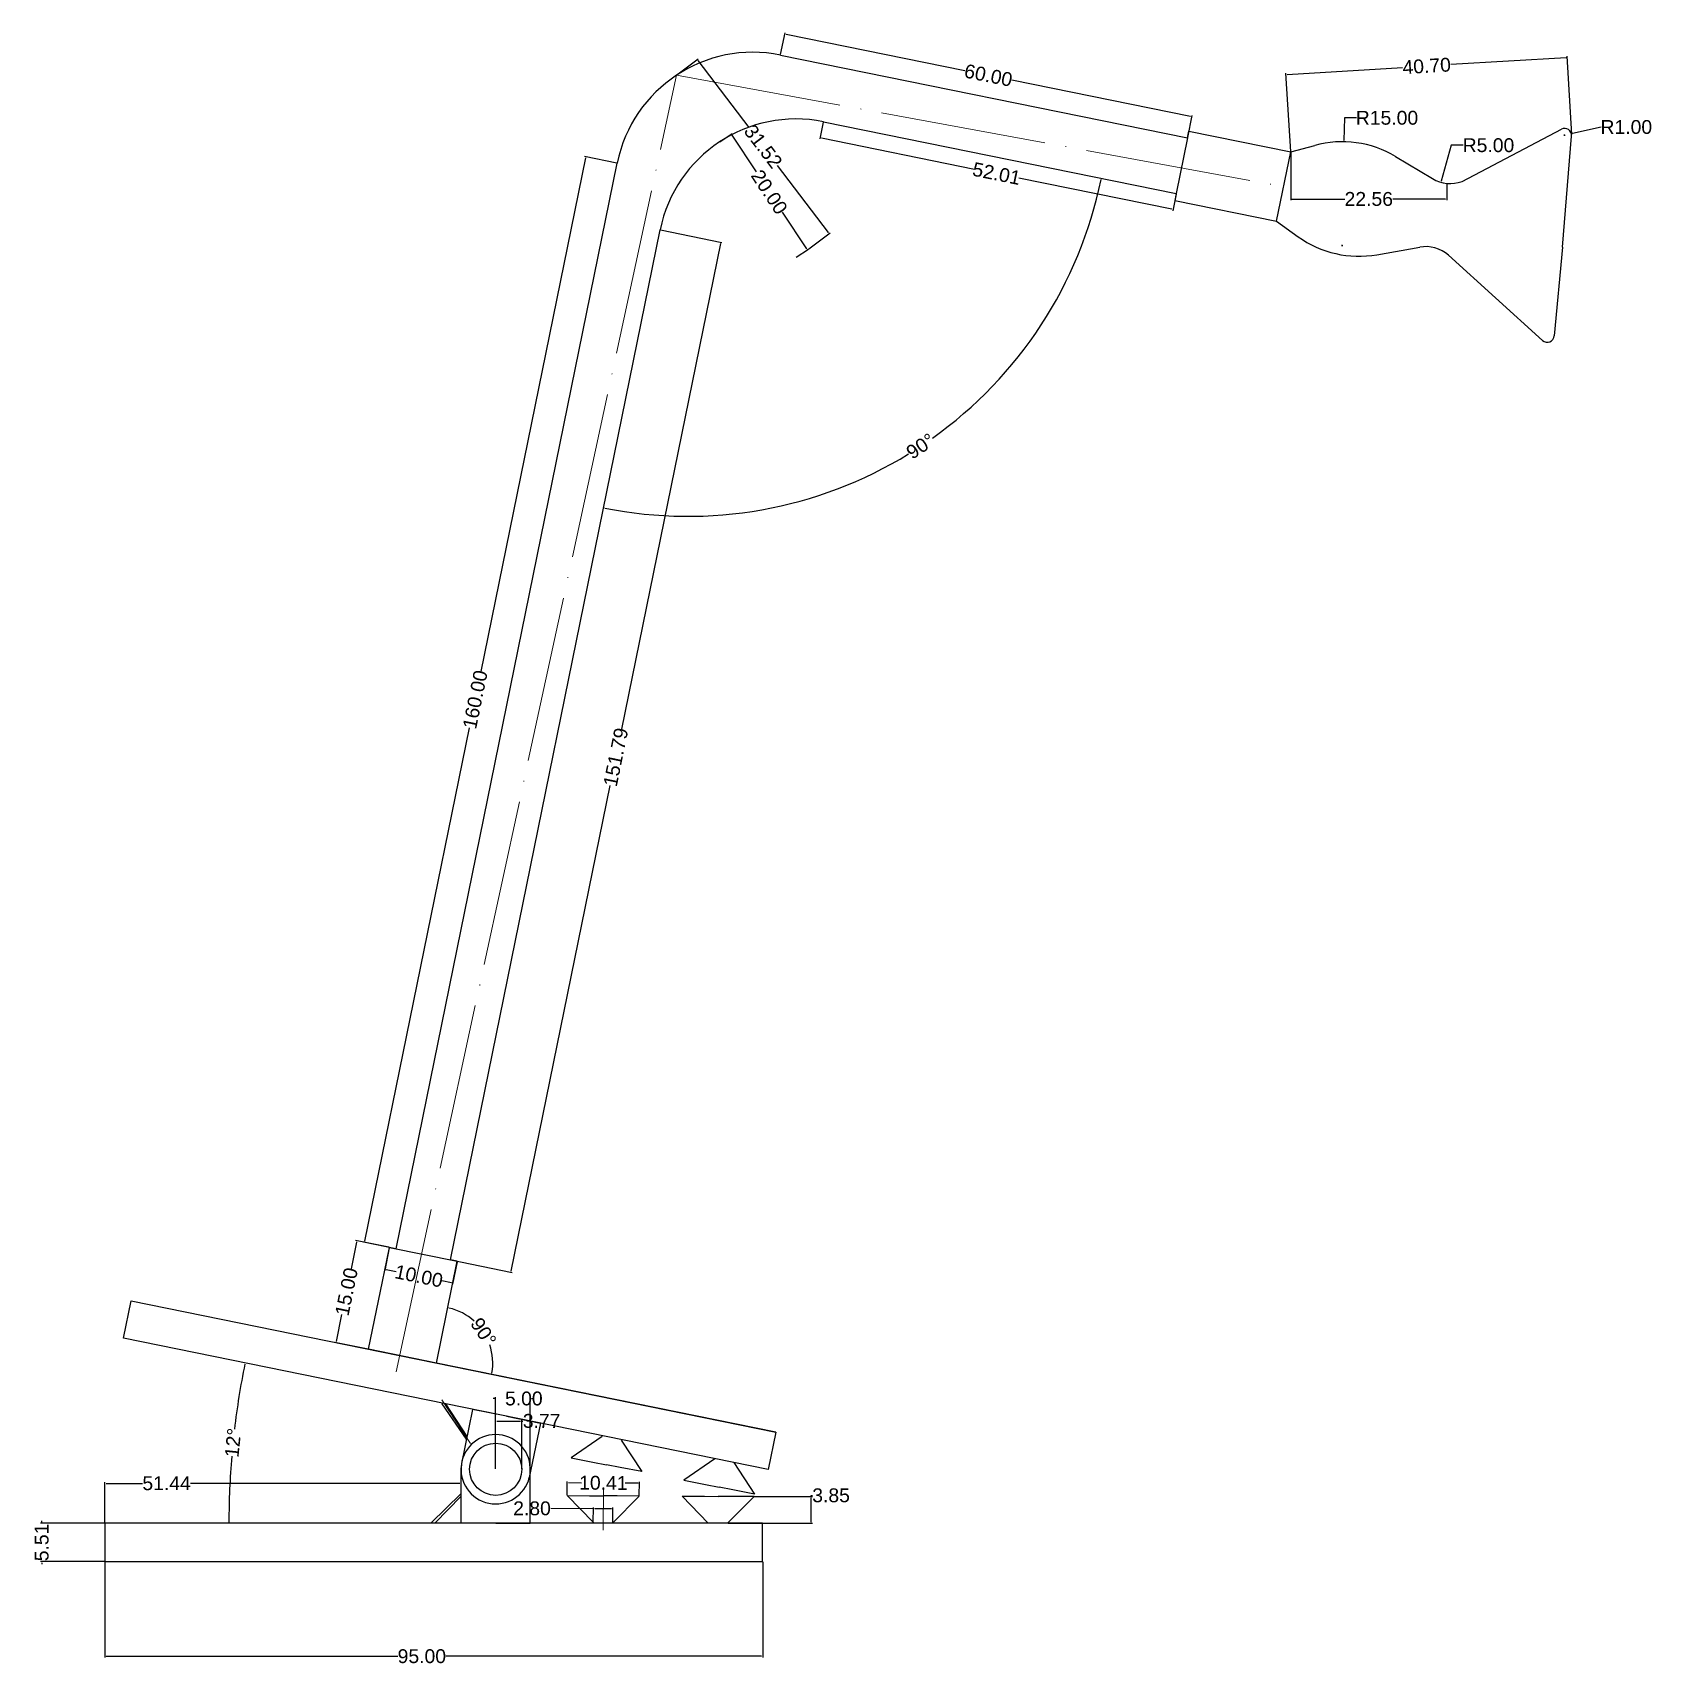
# Model space of a CAD drawing. Header units: inches. Extents: x 53 to 763, y -19 to 330.
# Drawn here: x 52.5 to 286.3, y 62.4 to 298.2 of the extents above; entities that cross this region are included whole.
import ezdxf

# ---------------------------------------------------------------- set-up
doc = ezdxf.new("R2010")
doc.units = ezdxf.units.IN
doc.header["$MEASUREMENT"] = 0
doc.linetypes.add('ACAD_ISO04W100', pattern=[30, 24, -3, 0, -3])
for name, color, linetype in [('capa1', 2, 'Continuous'), ('cositas de metal', 3, 'Continuous'), ('cotas', 6, 'Continuous'), ('ventosas', 1, 'Continuous')]:
    doc.layers.add(name, color=color, linetype=linetype)
doc.layers.add('ejes de revolucion', color=7, linetype='ACAD_ISO04W100', lineweight=9)
doc.styles.get("Standard").update_dxf_attribs({"font": 'Arial.ttf'})
doc.dimstyles.new('cotaas', dxfattribs={"dimtxt": 2, "dimasz": 0.18, "dimexe": 0.18, "dimexo": 0.0625, "dimgap": 0.09, "dimtad": 0, "dimtoh": 1, "dimzin": 0, "dimdsep": 46, "dimtxsty": 'Standard', "dimcen": 0.095, "dimadec": 0, "dimazin": 0, "dimtfac": 1, "dimtofl": 0, "dimtmove": 0, "dimatfit": 3, "dimfxl": 1, "dimtolj": 1, "dimtzin": 0, "dimarcsym": 0})

# ---------------------------------------------------------------- blocks, each defined once
blk = doc.blocks.new('*D4')
at = {"layer": 'cotas', "color": 0, "lineweight": -2, "transparency": 16777216}
for p, q in [((62.89, 82.94), (53.64, 82.94)), ((53.82, 83.12), (53.82, 83.3)), ((62.89, 77.42), (53.64, 77.42)), ((53.82, 77.24), (53.82, 77.06))]:
    blk.add_line(p, q, dxfattribs=at)
at = {"layer": 'cotas', "color": 0, "transparency": 16777216}
for points in [[(53.79, 83.12), (53.85, 83.12), (53.82, 82.94)], [(53.79, 77.24), (53.85, 77.24), (53.82, 77.42)]]:
    blk.add_solid(points, dxfattribs=at)
at = {"layer": 'Defpoints', "color": 0, "transparency": 16777216}
for p in [(62.96, 82.94), (53.82, 77.42), (62.96, 77.42)]:
    blk.add_point(p, dxfattribs=at)
at = {"layer": 'cotas', "color": 0, "transparency": 16777216, "insert": (53.82, 80.18), "char_height": 2, "attachment_point": 5, "rotation": 90}
blk.add_mtext('\\A1;5.51', dxfattribs=at)
blk = doc.blocks.new('*D5')
at = {"layer": 'cotas', "color": 0, "lineweight": -2, "transparency": 16777216}
for p, q in [((62.96, 77.36), (62.96, 63.56)), ((157.96, 77.36), (157.96, 63.56)), ((63.14, 63.74), (105.27, 63.74)), ((157.78, 63.74), (112.19, 63.74))]:
    blk.add_line(p, q, dxfattribs=at)
at = {"layer": 'cotas', "color": 0, "transparency": 16777216}
for points in [[(63.14, 63.77), (63.14, 63.71), (62.96, 63.74)], [(157.78, 63.77), (157.78, 63.71), (157.96, 63.74)]]:
    blk.add_solid(points, dxfattribs=at)
at = {"layer": 'Defpoints', "color": 0, "transparency": 16777216}
for p in [(62.96, 77.42), (157.96, 77.42), (157.96, 63.74)]:
    blk.add_point(p, dxfattribs=at)
at = {"layer": 'cotas', "color": 0, "transparency": 16777216, "insert": (108.73, 63.74), "char_height": 2, "attachment_point": 5}
blk.add_mtext('\\A1;95.00', dxfattribs=at)
blk = doc.blocks.new('*D6')
at = {"layer": 'cotas', "color": 0, "lineweight": -2, "transparency": 16777216}
for p, q in [((119.21, 100.95), (119.03, 100.95)), ((119.39, 90.81), (119.39, 101.13)), ((124.39, 90.81), (124.39, 101.13)), ((124.57, 100.95), (124.75, 100.95))]:
    blk.add_line(p, q, dxfattribs=at)
at = {"layer": 'cotas', "color": 0, "transparency": 16777216}
for points in [[(119.21, 100.98), (119.21, 100.92), (119.39, 100.95)], [(124.57, 100.98), (124.57, 100.92), (124.39, 100.95)]]:
    blk.add_solid(points, dxfattribs=at)
at = {"layer": 'Defpoints', "color": 0, "transparency": 16777216}
for p in [(124.39, 100.95), (119.39, 90.74), (124.39, 90.74)]:
    blk.add_point(p, dxfattribs=at)
at = {"layer": 'cotas', "color": 0, "transparency": 16777216, "insert": (123.46, 100.95), "char_height": 2, "attachment_point": 5}
blk.add_mtext('\\A1;5.00', dxfattribs=at)
blk = doc.blocks.new('*D7')
at = {"layer": 'cotas', "color": 0, "lineweight": -2, "transparency": 16777216}
for p, q in [((119.39, 90.81), (119.39, 97.89)), ((119.57, 97.71), (122.98, 97.71)), ((123.16, 90.81), (123.16, 97.89)), ((123.16, 97.71), (123.34, 97.71))]:
    blk.add_line(p, q, dxfattribs=at)
at = {"layer": 'cotas', "color": 0, "transparency": 16777216}
for points in [[(119.57, 97.74), (119.57, 97.68), (119.39, 97.71)], [(122.98, 97.74), (122.98, 97.68), (123.16, 97.71)]]:
    blk.add_solid(points, dxfattribs=at)
at = {"layer": 'Defpoints', "color": 0, "transparency": 16777216}
for p in [(123.16, 97.71), (119.39, 90.74), (123.16, 90.74)]:
    blk.add_point(p, dxfattribs=at)
at = {"layer": 'cotas', "color": 0, "transparency": 16777216, "insert": (126.03, 97.71), "char_height": 2, "attachment_point": 5}
blk.add_mtext('\\A1;3.77', dxfattribs=at)
blk = doc.blocks.new('*D8')
at = {"layer": 'cotas', "color": 0, "lineweight": -2, "transparency": 16777216}
for p, q in [((62.96, 83), (62.96, 88.89)), ((63.14, 88.71), (68.4, 88.71)), ((114.21, 88.71), (75.32, 88.71)), ((114.39, 83), (114.39, 88.89))]:
    blk.add_line(p, q, dxfattribs=at)
at = {"layer": 'cotas', "color": 0, "transparency": 16777216}
for points in [[(63.14, 88.74), (63.14, 88.68), (62.96, 88.71)], [(114.21, 88.74), (114.21, 88.68), (114.39, 88.71)]]:
    blk.add_solid(points, dxfattribs=at)
at = {"layer": 'Defpoints', "color": 0, "transparency": 16777216}
for p in [(62.96, 88.71), (62.96, 82.94), (114.39, 82.94)]:
    blk.add_point(p, dxfattribs=at)
at = {"layer": 'cotas', "color": 0, "transparency": 16777216, "insert": (71.86, 88.71), "char_height": 2, "attachment_point": 5}
blk.add_mtext('\\A1;51.44', dxfattribs=at)
blk = doc.blocks.new('*D9')
at = {"layer": 'cotas', "color": 0, "lineweight": -2, "transparency": 16777216}
for p, q in [((156.8, 86.79), (165.14, 86.79)), ((164.96, 86.79), (164.96, 86.97)), ((164.96, 86.97), (165.14, 86.97)), ((164.96, 83.12), (164.96, 86.61)), ((152.96, 82.94), (165.14, 82.94))]:
    blk.add_line(p, q, dxfattribs=at)
at = {"layer": 'cotas', "color": 0, "transparency": 16777216}
for points in [[(164.93, 86.61), (164.99, 86.61), (164.96, 86.79)], [(164.93, 83.12), (164.99, 83.12), (164.96, 82.94)]]:
    blk.add_solid(points, dxfattribs=at)
at = {"layer": 'Defpoints', "color": 0, "transparency": 16777216}
for p in [(156.74, 86.79), (164.96, 86.79), (152.9, 82.94)]:
    blk.add_point(p, dxfattribs=at)
at = {"layer": 'cotas', "color": 0, "transparency": 16777216, "insert": (167.84, 86.97), "char_height": 2, "attachment_point": 5}
blk.add_mtext('\\A1;3.85', dxfattribs=at)
blk = doc.blocks.new('*D10')
at = {"layer": 'cotas', "color": 0, "lineweight": -2, "transparency": 16777216}
for p, q in [((129.73, 87.01), (129.74, 88.99)), ((129.92, 88.81), (131.77, 88.79)), ((139.97, 88.73), (138.12, 88.74)), ((140.14, 86.92), (140.15, 88.91))]:
    blk.add_line(p, q, dxfattribs=at)
at = {"layer": 'cotas', "color": 0, "transparency": 16777216}
for points in [[(129.92, 88.84), (129.92, 88.78), (129.74, 88.81)], [(139.97, 88.76), (139.97, 88.7), (140.15, 88.73)]]:
    blk.add_solid(points, dxfattribs=at)
at = {"layer": 'Defpoints', "color": 0, "transparency": 16777216}
for p in [(129.74, 88.81), (129.73, 86.94), (140.14, 86.86)]:
    blk.add_point(p, dxfattribs=at)
at = {"layer": 'cotas', "color": 0, "transparency": 16777216, "insert": (134.95, 88.77), "char_height": 2, "attachment_point": 5, "rotation": 359.5498}
blk.add_mtext('\\A1;10.41', dxfattribs=at)
blk = doc.blocks.new('*D11')
at = {"layer": 'cotas', "color": 0, "lineweight": -2, "transparency": 16777216}
for p, q in [((133.52, 85.04), (127.34, 85.09)), ((133.5, 83.1), (133.52, 85.22)), ((136.14, 85.02), (133.7, 85.04)), ((136.3, 83.07), (136.32, 85.2))]:
    blk.add_line(p, q, dxfattribs=at)
at = {"layer": 'cotas', "color": 0, "transparency": 16777216}
for points in [[(133.7, 85.07), (133.7, 85.01), (133.52, 85.04)], [(136.14, 85.05), (136.14, 84.99), (136.32, 85.02)]]:
    blk.add_solid(points, dxfattribs=at)
at = {"layer": 'Defpoints', "color": 0, "transparency": 16777216}
for p in [(133.52, 85.04), (133.5, 83.03), (136.3, 83.01)]:
    blk.add_point(p, dxfattribs=at)
at = {"layer": 'cotas', "color": 0, "transparency": 16777216, "insert": (124.64, 85.09), "char_height": 2, "attachment_point": 5}
blk.add_mtext('\\A1;2.80', dxfattribs=at)
blk = doc.blocks.new('*D12')
at = {"layer": 'cotas', "color": 0, "lineweight": -2, "transparency": 16777216}
for start, end in [(48.0903, 77.2203), (349.7548, 18.8848)]:
    blk.add_arc((110.84, 106.08), 8.14, start, end, dxfattribs=at)
at = {"layer": 'cotas', "color": 0, "transparency": 16777216}
for points in [[(112.64, 113.99), (112.65, 114.05), (112.47, 114.06)], [(118.88, 104.63), (118.82, 104.64), (118.82, 104.46)]]:
    blk.add_solid(points, dxfattribs=at)
at = {"layer": 'Defpoints', "color": 0, "transparency": 16777216}
for p in [(113.84, 120.78), (118.56, 108.66), (110.84, 106.08), (110.84, 106.08), (159.84, 96.1)]:
    blk.add_point(p, dxfattribs=at)
at = {"layer": 'cotas', "color": 0, "transparency": 16777216, "insert": (117.63, 110.57), "char_height": 2, "attachment_point": 5, "rotation": 303.4876}
blk.add_mtext('\\A1;90°', dxfattribs=at)
blk = doc.blocks.new('*D13')
at = {"layer": 'cotas', "color": 0, "lineweight": -2, "transparency": 16777216}
for start, end in [(168.5765, 173.2767), (175.2109, 179.9111)]:
    blk.add_arc((196.85, 82.94), 115.99, start, end, dxfattribs=at)
at = {"layer": 'cotas', "color": 0, "transparency": 16777216}
for points in [[(83.13, 105.91), (83.19, 105.9), (83.19, 106.08)], [(80.89, 83.12), (80.83, 83.12), (80.86, 82.94)]]:
    blk.add_solid(points, dxfattribs=at)
at = {"layer": 'Defpoints', "color": 0, "transparency": 16777216}
for p in [(65.65, 109.66), (81.9, 98.43), (158.74, 90.7), (62.96, 82.94), (157.96, 82.94)]:
    blk.add_point(p, dxfattribs=at)
at = {"layer": 'cotas', "color": 0, "transparency": 16777216, "insert": (81.45, 94.57), "char_height": 2, "attachment_point": 5, "rotation": 84.2438}
blk.add_mtext('\\A1;12°', dxfattribs=at)
blk = doc.blocks.new('*D14')
at = {"layer": 'cotas', "color": 0, "lineweight": -2, "transparency": 16777216}
for p, q in [((104.03, 122.71), (103.36, 119.45)), ((113.83, 120.72), (113.16, 117.46)), ((103.57, 119.59), (105, 119.3)), ((113.02, 117.67), (111.6, 117.96))]:
    blk.add_line(p, q, dxfattribs=at)
at = {"layer": 'cotas', "color": 0, "transparency": 16777216}
for points in [[(103.58, 119.62), (103.57, 119.56), (103.4, 119.63)], [(113.03, 117.7), (113.01, 117.64), (113.2, 117.63)]]:
    blk.add_solid(points, dxfattribs=at)
at = {"layer": 'Defpoints', "color": 0, "transparency": 16777216}
for p in [(104.04, 122.77), (113.84, 120.78), (113.2, 117.63)]:
    blk.add_point(p, dxfattribs=at)
at = {"layer": 'cotas', "color": 0, "transparency": 16777216, "insert": (108.3, 118.63), "char_height": 2, "attachment_point": 5, "rotation": 348.4876}
blk.add_mtext('\\A1;10.00', dxfattribs=at)
blk = doc.blocks.new('*D15')
at = {"layer": 'cotas', "color": 0, "lineweight": -2, "transparency": 16777216}
for p, q in [((99.31, 123.55), (98.52, 119.68)), ((103.98, 122.79), (99.17, 123.77)), ((96.39, 109.21), (97.18, 113.08)), ((100.98, 108.09), (96.18, 109.07))]:
    blk.add_line(p, q, dxfattribs=at)
at = {"layer": 'cotas', "color": 0, "transparency": 16777216}
for points in [[(99.28, 123.56), (99.34, 123.55), (99.35, 123.73)], [(96.36, 109.21), (96.42, 109.2), (96.35, 109.03)]]:
    blk.add_solid(points, dxfattribs=at)
at = {"layer": 'Defpoints', "color": 0, "transparency": 16777216}
for p in [(104.04, 122.77), (96.35, 109.03), (101.05, 108.08)]:
    blk.add_point(p, dxfattribs=at)
at = {"layer": 'cotas', "color": 0, "transparency": 16777216, "insert": (97.85, 116.38), "char_height": 2, "attachment_point": 5, "rotation": 78.4876}
blk.add_mtext('\\A1;15.00', dxfattribs=at)
blk = doc.blocks.new('*D16')
at = {"layer": 'cotas', "color": 0, "lineweight": -2, "transparency": 16777216}
for p, q in [((151.76, 282.44), (153.55, 283.62)), ((153.5, 283.37), (157, 278.08)), ((164.33, 266.99), (160.83, 272.28)), ((162.8, 265.76), (164.58, 266.94))]:
    blk.add_line(p, q, dxfattribs=at)
at = {"layer": 'cotas', "color": 0, "transparency": 16777216}
for points in [[(153.52, 283.39), (153.47, 283.35), (153.4, 283.52)], [(164.36, 267.01), (164.31, 266.98), (164.43, 266.84)]]:
    blk.add_solid(points, dxfattribs=at)
at = {"layer": 'Defpoints', "color": 0, "transparency": 16777216}
for p in [(153.4, 283.52), (151.71, 282.4), (162.74, 265.72)]:
    blk.add_point(p, dxfattribs=at)
at = {"layer": 'cotas', "color": 0, "transparency": 16777216, "insert": (158.92, 275.18), "char_height": 2, "attachment_point": 5, "rotation": 303.4876}
blk.add_mtext('\\A1;20.00', dxfattribs=at)
blk = doc.blocks.new('*D17')
at = {"layer": 'cotas', "color": 0, "lineweight": -2, "transparency": 16777216}
for p, q in [((145.56, 292.08), (148.64, 294.42)), ((148.6, 294.17), (155.94, 284.51)), ((167.46, 269.35), (160.12, 279.01)), ((164.63, 266.98), (167.71, 269.31))]:
    blk.add_line(p, q, dxfattribs=at)
at = {"layer": 'cotas', "color": 0, "transparency": 16777216}
for points in [[(148.63, 294.18), (148.58, 294.15), (148.5, 294.31)], [(167.48, 269.37), (167.43, 269.33), (167.56, 269.21)]]:
    blk.add_solid(points, dxfattribs=at)
at = {"layer": 'Defpoints', "color": 0, "transparency": 16777216}
for p in [(145.51, 292.04), (167.56, 269.21), (164.58, 266.94)]:
    blk.add_point(p, dxfattribs=at)
at = {"layer": 'cotas', "color": 0, "transparency": 16777216, "insert": (158.03, 281.76), "char_height": 2, "attachment_point": 5, "rotation": 307.2196}
blk.add_mtext('\\A1;31.52', dxfattribs=at)
blk = doc.blocks.new('*D18')
at = {"layer": 'cotas', "color": 0, "lineweight": -2, "transparency": 16777216}
for start, end in [(305.4166, 348.3184), (258.6568, 301.5586)]:
    blk.add_arc((147.14, 289.31), 60.96, start, end, dxfattribs=at)
at = {"layer": 'cotas', "color": 0, "transparency": 16777216}
for points in [[(206.8, 276.98), (206.86, 276.97), (206.87, 277.15)], [(135.14, 229.52), (135.16, 229.58), (134.97, 229.58)]]:
    blk.add_solid(points, dxfattribs=at)
at = {"layer": 'Defpoints', "color": 0, "transparency": 16777216}
for p in [(166.74, 285.32), (217.7, 274.94), (143.15, 269.72), (166.47, 231.5), (112.85, 120.98)]:
    blk.add_point(p, dxfattribs=at)
at = {"layer": 'cotas', "color": 0, "transparency": 16777216, "insert": (180.77, 238.48), "char_height": 2, "attachment_point": 5, "rotation": 33.4876}
blk.add_mtext('\\A1;90°', dxfattribs=at)
blk = doc.blocks.new('*D19')
at = {"layer": 'cotas', "color": 0, "lineweight": -2, "transparency": 16777216}
for p, q in [((160.55, 295.02), (161.2, 298.19)), ((161.34, 297.98), (187.16, 292.72)), ((219.78, 286.08), (193.96, 291.34)), ((219.35, 283.05), (219.99, 286.22))]:
    blk.add_line(p, q, dxfattribs=at)
at = {"layer": 'cotas', "color": 0, "transparency": 16777216}
for points in [[(161.35, 298.01), (161.33, 297.95), (161.16, 298.02)], [(219.79, 286.11), (219.77, 286.05), (219.96, 286.04)]]:
    blk.add_solid(points, dxfattribs=at)
at = {"layer": 'Defpoints', "color": 0, "transparency": 16777216}
for p in [(160.54, 294.96), (219.96, 286.04), (219.33, 282.99)]:
    blk.add_point(p, dxfattribs=at)
at = {"layer": 'cotas', "color": 0, "transparency": 16777216, "insert": (190.56, 292.03), "char_height": 2, "attachment_point": 5, "rotation": 348.4876}
blk.add_mtext('\\A1;60.00', dxfattribs=at)
blk = doc.blocks.new('*D20')
at = {"layer": 'cotas', "color": 0, "lineweight": -2, "transparency": 16777216}
for p, q in [((166.72, 285.26), (166.23, 282.86)), ((166.45, 283), (188.54, 278.5)), ((217.05, 272.69), (194.96, 277.19)), ((217.68, 274.88), (217.19, 272.48))]:
    blk.add_line(p, q, dxfattribs=at)
at = {"layer": 'cotas', "color": 0, "transparency": 16777216}
for points in [[(166.45, 283.03), (166.44, 282.97), (166.27, 283.03)], [(217.06, 272.72), (217.05, 272.66), (217.23, 272.65)]]:
    blk.add_solid(points, dxfattribs=at)
at = {"layer": 'Defpoints', "color": 0, "transparency": 16777216}
for p in [(166.74, 285.32), (217.7, 274.94), (217.23, 272.65)]:
    blk.add_point(p, dxfattribs=at)
at = {"layer": 'cotas', "color": 0, "transparency": 16777216, "insert": (191.75, 277.84), "char_height": 2, "attachment_point": 5, "rotation": 348.4876}
blk.add_mtext('\\A1;52.01', dxfattribs=at)
blk = doc.blocks.new('*D21')
at = {"layer": 'cotas', "color": 0, "lineweight": -2, "transparency": 16777216}
for p, q in [((143.21, 269.7), (152.07, 267.9)), ((151.86, 267.76), (137.57, 197.63)), ((121.63, 119.37), (135.92, 189.5)), ((112.91, 120.97), (121.77, 119.16))]:
    blk.add_line(p, q, dxfattribs=at)
at = {"layer": 'cotas', "color": 0, "transparency": 16777216}
for points in [[(151.83, 267.76), (151.89, 267.75), (151.89, 267.93)], [(121.6, 119.38), (121.66, 119.37), (121.6, 119.2)]]:
    blk.add_solid(points, dxfattribs=at)
at = {"layer": 'Defpoints', "color": 0, "transparency": 16777216}
for p in [(143.15, 269.72), (151.89, 267.93), (112.85, 120.98)]:
    blk.add_point(p, dxfattribs=at)
at = {"layer": 'cotas', "color": 0, "transparency": 16777216, "insert": (136.75, 193.57), "char_height": 2, "attachment_point": 5, "rotation": 78.4876}
blk.add_mtext('\\A1;151.79', dxfattribs=at)
blk = doc.blocks.new('*D22')
at = {"layer": 'cotas', "color": 0, "lineweight": -2, "transparency": 16777216}
for p, q in [((132.37, 280.11), (117.26, 205.95)), ((136.89, 279.37), (132.23, 280.32)), ((100.5, 123.68), (115.61, 197.83)), ((104.96, 122.59), (100.29, 123.54))]:
    blk.add_line(p, q, dxfattribs=at)
at = {"layer": 'cotas', "color": 0, "transparency": 16777216}
for points in [[(132.34, 280.11), (132.4, 280.1), (132.4, 280.28)], [(100.48, 123.68), (100.53, 123.67), (100.47, 123.5)]]:
    blk.add_solid(points, dxfattribs=at)
at = {"layer": 'Defpoints', "color": 0, "transparency": 16777216}
for p in [(132.4, 280.28), (136.95, 279.36), (105.02, 122.58)]:
    blk.add_point(p, dxfattribs=at)
at = {"layer": 'cotas', "color": 0, "transparency": 16777216, "insert": (116.44, 201.89), "char_height": 2, "attachment_point": 5, "rotation": 78.4876}
blk.add_mtext('\\A1;160.00', dxfattribs=at)
blk = doc.blocks.new('*D28')
at = {"layer": 'cotas', "color": 0, "lineweight": -2, "transparency": 16777216}
for p, q in [((257.42, 281.93), (255.97, 276.76)), ((259.16, 281.93), (257.42, 281.93))]:
    blk.add_line(p, q, dxfattribs=at)
at = {"layer": 'cotas', "color": 0, "transparency": 16777216}
blk.add_solid([(255.94, 276.77), (256, 276.75), (255.92, 276.58)], dxfattribs=at)
at = {"layer": 'Defpoints', "color": 0, "transparency": 16777216}
for p in [(257.27, 281.4), (255.92, 276.58)]:
    blk.add_point(p, dxfattribs=at)
at = {"layer": 'cotas', "color": 0, "transparency": 16777216, "insert": (262.8, 281.93), "char_height": 2, "attachment_point": 5}
blk.add_mtext('\\A1;R5.00', dxfattribs=at)
blk = doc.blocks.new('*D30')
at = {"layer": 'cotas', "color": 0, "lineweight": -2, "transparency": 16777216}
for p, q in [((273.7, 283.38), (273.89, 283.38)), ((273.8, 283.28), (273.8, 283.47)), ((279.07, 284.56), (274.95, 283.64))]:
    blk.add_line(p, q, dxfattribs=at)
at = {"layer": 'cotas', "color": 0, "transparency": 16777216}
blk.add_solid([(274.94, 283.67), (274.96, 283.61), (274.77, 283.6)], dxfattribs=at)
at = {"layer": 'Defpoints', "color": 0, "transparency": 16777216}
for p in [(273.8, 283.38), (274.77, 283.6)]:
    blk.add_point(p, dxfattribs=at)
at = {"layer": 'cotas', "color": 0, "transparency": 16777216, "insert": (282.71, 284.56), "char_height": 2, "attachment_point": 5}
blk.add_mtext('\\A1;R1.00', dxfattribs=at)
blk = doc.blocks.new('*D31')
at = {"layer": 'cotas', "color": 0, "lineweight": -2, "transparency": 16777216}
for p, q in [((241.98, 285.89), (241.93, 282.62)), ((243.72, 285.89), (241.98, 285.89)), ((241.55, 267.45), (241.74, 267.45)), ((241.65, 267.35), (241.65, 267.54))]:
    blk.add_line(p, q, dxfattribs=at)
at = {"layer": 'cotas', "color": 0, "transparency": 16777216}
blk.add_solid([(241.9, 282.63), (241.96, 282.62), (241.92, 282.44)], dxfattribs=at)
at = {"layer": 'Defpoints', "color": 0, "transparency": 16777216}
for p in [(241.92, 282.44), (241.65, 267.45)]:
    blk.add_point(p, dxfattribs=at)
at = {"layer": 'cotas', "color": 0, "transparency": 16777216, "insert": (248.14, 285.89), "char_height": 2, "attachment_point": 5}
blk.add_mtext('\\A1;R15.00', dxfattribs=at)
blk = doc.blocks.new('*D32')
at = {"layer": 'cotas', "color": 0, "lineweight": -2, "transparency": 16777216}
for p, q in [((274.85, 283.47), (274.18, 294.78)), ((233.74, 292.17), (250.38, 293.17)), ((274.01, 294.58), (257.37, 293.59)), ((234.23, 281.04), (233.55, 292.34))]:
    blk.add_line(p, q, dxfattribs=at)
at = {"layer": 'cotas', "color": 0, "transparency": 16777216}
for points in [[(274, 294.61), (274.01, 294.55), (274.19, 294.6)], [(233.74, 292.2), (233.74, 292.14), (233.56, 292.16)]]:
    blk.add_solid(points, dxfattribs=at)
at = {"layer": 'Defpoints', "color": 0, "transparency": 16777216}
for p in [(274.19, 294.6), (274.86, 283.41), (234.23, 280.97)]:
    blk.add_point(p, dxfattribs=at)
at = {"layer": 'cotas', "color": 0, "transparency": 16777216, "insert": (253.87, 293.38), "char_height": 2, "attachment_point": 5, "rotation": 3.4305}
blk.add_mtext('\\A1;40.70', dxfattribs=at)
blk = doc.blocks.new('*D33')
at = {"layer": 'cotas', "color": 0, "lineweight": -2, "transparency": 16777216}
for p, q in [((234.23, 280.91), (234.23, 273.99)), ((256.79, 276.36), (256.79, 273.99)), ((234.41, 274.17), (242.03, 274.17)), ((256.61, 274.17), (248.99, 274.17))]:
    blk.add_line(p, q, dxfattribs=at)
at = {"layer": 'cotas', "color": 0, "transparency": 16777216}
for points in [[(234.41, 274.2), (234.41, 274.14), (234.23, 274.17)], [(256.61, 274.2), (256.61, 274.14), (256.79, 274.17)]]:
    blk.add_solid(points, dxfattribs=at)
at = {"layer": 'Defpoints', "color": 0, "transparency": 16777216}
for p in [(234.23, 280.97), (256.79, 276.42), (256.79, 274.17)]:
    blk.add_point(p, dxfattribs=at)
at = {"layer": 'cotas', "color": 0, "transparency": 16777216, "insert": (245.51, 274.17), "char_height": 2, "attachment_point": 5}
blk.add_mtext('\\A1;22.56', dxfattribs=at)

msp = doc.modelspace()

# ---------------------------------------------------------------- linework, layer by layer
at = {"layer": 'capa1'}
for p, q in [((160.541, 294.962), (219.334, 282.987)), ((160.541, 294.962), (219.334, 282.987)), ((166.736, 285.322), (217.695, 274.943)), ((219.334, 282.987), (217.695, 274.943)), ((219.334, 282.987), (219.534, 283.967)), ((219.534, 283.967), (234.232, 280.973)), ((258.982, 276.7), (273.333, 284.263)), ((273.492, 267.222), (274.792, 283.258)), ((232.194, 270.969), (234.232, 280.973)), ((234.232, 280.973), (237.708, 281.92)), ((105.019, 122.575), (136.952, 279.356)), ((249.366, 280.31), (254.7, 277.111)), ((217.695, 274.943), (217.496, 273.963)), ((217.496, 273.963), (232.194, 270.969)), ((112.852, 120.98), (143.147, 269.716)), ((232.195, 270.973), (235.309, 268.73)), ((246.68, 266.131), (252.872, 267.223)), ((273.492, 267.222), (272.29, 254.435)), ((257.018, 266.076), (270.619, 253.74)), ((103.041, 117.875), (104.039, 122.775)), ((104.039, 122.775), (113.838, 120.779)), ((104.039, 122.775), (105.019, 122.575)), ((110.844, 106.081), (113.838, 120.779)), ((113.838, 120.779), (112.858, 120.978)), ((101.045, 108.076), (103.041, 117.875)), ((110.844, 106.081), (101.045, 108.076)), ((159.838, 96.102), (110.844, 106.081)), ((116.051, 99.392), (114.455, 91.553)), ((120.951, 98.394), (116.051, 99.392)), ((120.951, 98.394), (125.85, 97.396)), ((125.85, 97.396), (124.254, 89.557)), ((114.393, 82.935), (114.393, 90.935)), ((124.393, 82.935), (124.393, 90.935)), ((119.393, 82.935), (114.393, 82.935)), ((119.393, 82.935), (124.393, 82.935))]:
    msp.add_line(p, q, dxfattribs=at)
for points in [[(66.75, 115.062), (159.838, 96.102), (158.738, 90.698), (65.649, 109.658)], [(62.955, 77.42), (157.955, 77.42), (157.955, 82.935), (62.955, 82.935)]]:
    msp.add_lwpolyline(points, close=True, dxfattribs=at)
for centre, radius, start, end in [((156.549, 275.364), 20, 78.48758, 168.48758), ((162.744, 265.725), 20, 78.48758, 168.48758), ((273.799, 283.378), 1, 353.10979, 117.78985), ((241.65, 267.447), 15, 59.04075, 105.23585), ((257.272, 281.398), 5, 239.04075, 290.0004), ((244.074, 280.903), 15, 234.24467, 280.00571), ((253.74, 262.299), 5, 49.04606, 100.00571), ((271.291, 254.48), 1, 227.79264, 357.38318), ((119.393, 90.743), 5.004, 2.19712, 177.80288), ((119.393, 90.743), 5.004, 170.6847, 346.29046)]:
    msp.add_arc(centre, radius, start, end, dxfattribs=at)
at = {"layer": 'cositas de metal'}
for p, q in [((111.688, 100.178), (111.606, 100.298)), ((115.173, 95.08), (111.688, 100.178)), ((115.253, 95.473), (112.193, 100.178)), ((114.393, 87.266), (110.024, 82.958)), ((114.393, 86.861), (110.592, 82.935)), ((110.024, 82.958), (110.001, 82.935))]:
    msp.add_line(p, q, dxfattribs=at)
msp.add_circle((119.393, 90.743), 3.766, dxfattribs=at)
msp.add_circle((119.393, 90.743), 3.766, dxfattribs=at)
at = {"layer": 'ejes de revolucion'}
for p, q in [((105.018, 104.814), (145.514, 292.045)), ((145.514, 292.045), (233.213, 275.971)), ((111.596, 100.745), (115.78, 94.482)), ((134.979, 88.131), (134.941, 81.929))]:
    msp.add_line(p, q, dxfattribs=at)
at = {"layer": 'ventosas'}
for p, q in [((134.757, 95.483), (130.279, 92.403)), ((137.506, 94.945), (140.494, 90.406)), ((130.279, 92.403), (133.438, 91.785)), ((151.038, 92.244), (146.56, 89.165)), ((133.438, 91.785), (135.4, 91.401)), ((137.363, 91.017), (135.4, 91.401)), ((140.494, 90.406), (137.363, 91.017)), ((153.786, 91.706), (156.775, 87.167)), ((146.56, 89.165), (149.718, 88.546)), ((149.718, 88.546), (151.681, 88.162)), ((153.644, 87.778), (151.681, 88.162)), ((156.775, 87.167), (153.644, 87.778)), ((133.502, 83.033), (129.729, 86.944)), ((129.729, 86.944), (132.947, 86.92)), ((132.947, 86.92), (134.947, 86.904)), ((136.947, 86.888), (134.947, 86.904)), ((136.302, 83.011), (140.137, 86.862)), ((140.137, 86.862), (136.947, 86.888)), ((150.101, 82.957), (146.328, 86.868)), ((146.328, 86.868), (149.547, 86.844)), ((149.547, 86.844), (151.547, 86.828)), ((153.547, 86.812), (151.547, 86.828)), ((152.902, 82.935), (156.736, 86.786)), ((156.736, 86.786), (153.547, 86.812))]:
    msp.add_line(p, q, dxfattribs=at)

# ---------------------------------------------------------------- dimensions: what is measured, and where the dimension line sits
at = {"layer": 'cotas'}
for p1, p2, distance, picture, middle in [((160.541, 294.962), (219.334, 282.987), 3.118, '*D19', (190.56, 292.03)), ((234.232, 280.973), (274.856, 283.409), 11.207, '*D32', (253.874, 293.378)), ((145.5143, 292.0446), (164.5827, 266.9408), 3.7443, '*D17', (158.0301, 281.7575)), ((166.736, 285.322), (217.695, 274.943), -2.335, '*D20', (191.75, 277.844)), ((162.744, 265.725), (151.709, 282.405), -2.024, '*D16', (158.915, 275.182)), ((105.019, 122.575), (136.952, 279.356), 4.644, '*D22', (116.435, 201.892)), ((112.852, 120.98), (143.147, 269.716), -8.925, '*D21', (136.745, 193.567)), ((104.039, 122.775), (101.045, 108.076), -4.789, '*D15', (97.849, 116.381)), ((104.039, 122.775), (113.838, 120.779), -3.211, '*D14', (108.298, 118.63)), ((140.137, 86.862), (129.729, 86.944), -1.866, '*D10', (134.947, 88.769))]:
    dim = msp.add_aligned_dim(p1=p1, p2=p2, distance=distance, dimstyle='cotaas', dxfattribs=at)
    dim.commit()
    dim.dimension.update_dxf_attribs({"geometry": picture, "text_midpoint": middle})
for base, line1, line2, picture, middle in [((166.467, 231.504), ((112.852, 120.98), (143.147, 269.716)), ((166.736, 285.322), (217.695, 274.943)), '*D18', (180.771, 238.477)), ((118.563, 108.661), ((159.838, 96.102), (110.844, 106.081)), ((110.844, 106.081), (113.838, 120.779)), '*D12', (117.632, 110.571)), ((81.9, 98.426), ((157.955, 82.935), (62.955, 82.935)), ((158.738, 90.698), (65.649, 109.658)), '*D13', (81.446, 94.568))]:
    dim = msp.add_angular_dim_2l(base=base, line1=line1, line2=line2, dimstyle='cotaas', dxfattribs=at)
    dim.commit()
    dim.dimension.update_dxf_attribs({"geometry": picture, "text_midpoint": middle})
for center, mpoint, picture, middle in [((241.65, 267.447), (241.922, 282.445), '*D31', (248.137, 285.891)), ((273.799, 283.378), (274.775, 283.597), '*D30', (279.067, 284.56)), ((257.272, 281.398), (255.924, 276.584), '*D28', (262.797, 281.933))]:
    dim = msp.add_radius_dim(center=center, mpoint=mpoint, dimstyle='cotaas', dxfattribs=at)
    dim.commit()
    dim.dimension.update_dxf_attribs({"geometry": picture, "text_midpoint": middle, "dimtype": 164})
for base, p1, p2, picture, middle in [((256.795, 274.167), (234.232, 280.973), (256.795, 276.421), '*D33', (245.513, 274.167)), ((123.159, 97.711), (119.393, 90.743), (123.159, 90.743), '*D7', (126.026, 97.711))]:
    dim = msp.add_linear_dim(base=base, p1=p1, p2=p2, dimstyle='cotaas', dxfattribs=at)
    dim.commit()
    dim.dimension.update_dxf_attribs({"geometry": picture, "text_midpoint": middle})
for base, p1, p2, picture, middle in [((124.393, 100.946), (119.393, 90.743), (124.393, 90.743), '*D6', (123.464, 100.946)), ((62.955, 88.711), (114.393, 82.935), (62.955, 82.935), '*D8', (71.862, 88.711)), ((157.955, 63.74), (62.955, 77.42), (157.955, 77.42), '*D5', (108.73, 63.74))]:
    dim = msp.add_linear_dim(base=base, p1=p1, p2=p2, dimstyle='cotaas', dxfattribs=at)
    dim.commit()
    dim.dimension.update_dxf_attribs({"geometry": picture, "text_midpoint": middle, "dimtype": 160})
for base, p1, p2, picture, middle in [((164.961, 86.786), (152.902, 82.935), (156.736, 86.786), '*D9', (167.835, 86.966)), ((53.8243, 77.4205), (62.9551, 82.935), (62.9551, 77.4205), '*D4', (53.8243, 80.1778))]:
    dim = msp.add_linear_dim(base=base, p1=p1, p2=p2, angle=90, dimstyle='cotaas', dxfattribs=at)
    dim.commit()
    dim.dimension.update_dxf_attribs({"geometry": picture, "text_midpoint": middle})
dim = msp.add_linear_dim(base=(133.518, 85.039), p1=(136.302, 83.011), p2=(133.502, 83.033), angle=179.54977, dimstyle='cotaas', dxfattribs=at)
dim.commit()
dim.dimension.update_dxf_attribs({"geometry": '*D11', "text_midpoint": (124.637, 85.088), "dimtype": 161})

doc.saveas('drawing.dxf')
